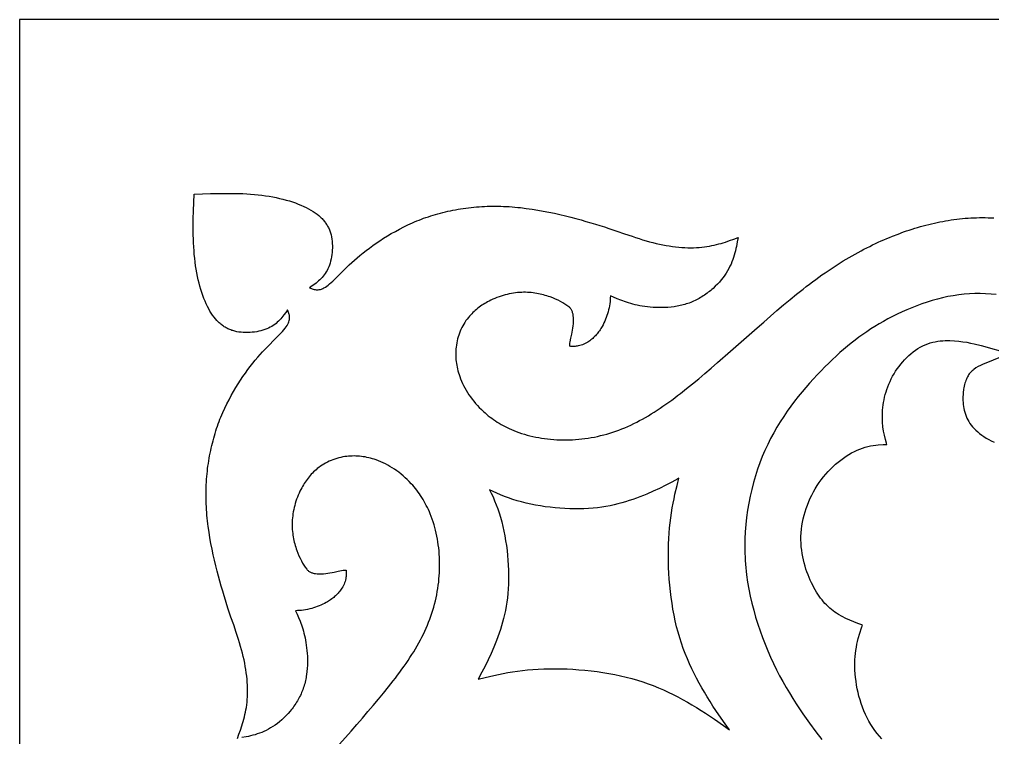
# Model space of a CAD drawing. Extents: x -312 to 312, y -312 to 312.
# Drawn here: x -312.5 to -57.8, y 124.7 to 312.5 of the extents above; entities that cross this region are included whole.
import ezdxf

# ---------------------------------------------------------------- set-up
doc = ezdxf.new("R2010")
doc.units = 0
doc.layers.add('IMPORT_-_DEPOSITPHOTOS_724', color=18, linetype='CONTINUOUS')
doc.layers.add('IMPORT_-_DESIGNS_FOR_TESSE', color=18, linetype='CONTINUOUS')

msp = doc.modelspace()

# ---------------------------------------------------------------- linework, layer by layer
at = {"layer": 'IMPORT_-_DEPOSITPHOTOS_724'}
msp.add_lwpolyline([(-312.5, -312.5), (312.5, -312.5), (312.5, 312.5), (-312.5, 312.5)], close=True, dxfattribs=at)
at = {"layer": 'IMPORT_-_DESIGNS_FOR_TESSE'}
for points in [[(-255.47, 124.45), (-255.06, 125.54), (-254.67, 126.64), (-254.29, 127.76), (-254.11, 128.32), (-253.94, 128.9), (-253.78, 129.48), (-253.62, 130.08), (-253.48, 130.69), (-253.34, 131.3), (-253.22, 131.94), (-253.11, 132.58), (-253.02, 133.24), (-252.94, 133.92), (-252.88, 134.62), (-252.84, 135.33), (-252.81, 136.07), (-252.8, 136.81), (-252.81, 137.58), (-252.84, 138.36), (-252.88, 139.15), (-252.95, 139.96), (-253.03, 140.77), (-253.13, 141.6), (-253.25, 142.44), (-253.39, 143.29), (-253.55, 144.14), (-253.73, 145), (-253.92, 145.87), (-254.14, 146.75), (-254.37, 147.63), (-254.62, 148.51), (-254.89, 149.41), (-255.18, 150.32), (-255.79, 152.19), (-256.44, 154.13), (-257.14, 156.16), (-257.85, 158.3), (-258.22, 159.42), (-258.58, 160.57), (-258.95, 161.76), (-259.31, 162.98), (-259.69, 164.24), (-260.07, 165.54), (-260.44, 166.88), (-260.8, 168.24), (-261.15, 169.63), (-261.48, 171.05), (-261.8, 172.48), (-262.11, 173.93), (-262.39, 175.4), (-262.65, 176.88), (-262.89, 178.36), (-263.1, 179.85), (-263.19, 180.6), (-263.28, 181.34), (-263.35, 182.09), (-263.42, 182.83), (-263.48, 183.57), (-263.54, 184.31), (-263.58, 185.05), (-263.62, 185.79), (-263.64, 186.51), (-263.66, 187.24), (-263.66, 187.96), (-263.66, 188.68), (-263.65, 189.39), (-263.63, 190.11), (-263.6, 190.82), (-263.56, 191.52), (-263.51, 192.23), (-263.46, 192.93), (-263.4, 193.62), (-263.33, 194.32), (-263.25, 195.01), (-263.16, 195.69), (-263.06, 196.37), (-262.96, 197.05), (-262.85, 197.73), (-262.73, 198.4), (-262.6, 199.06), (-262.46, 199.73), (-262.32, 200.39), (-262.17, 201.04), (-262.01, 201.69), (-261.84, 202.33), (-261.67, 202.97), (-261.49, 203.61), (-261.3, 204.24), (-261.11, 204.87), (-260.91, 205.49), (-260.7, 206.11), (-260.49, 206.72), (-260.26, 207.32), (-260.03, 207.92), (-259.79, 208.51), (-259.29, 209.68), (-258.77, 210.82), (-258.22, 211.95), (-257.66, 213.05), (-257.08, 214.13), (-256.49, 215.18), (-255.88, 216.2), (-255.27, 217.2), (-254.64, 218.18), (-254, 219.12), (-253.36, 220.03), (-252.72, 220.92), (-252.08, 221.77), (-251.43, 222.59), (-250.79, 223.38), (-250.15, 224.13), (-249.52, 224.85), (-248.9, 225.54), (-248.29, 226.19), (-247.1, 227.42), (-245.99, 228.54), (-244.98, 229.55), (-244.51, 230.03), (-244.08, 230.48), (-243.68, 230.91), (-243.31, 231.32), (-242.99, 231.72), (-242.7, 232.09), (-242.47, 232.45), (-242.27, 232.8), (-242.11, 233.13), (-241.99, 233.44), (-241.9, 233.75), (-241.84, 234.04), (-241.81, 234.32), (-241.8, 234.59), (-241.82, 234.86), (-241.85, 235.12), (-241.91, 235.37), (-241.97, 235.62), (-242.05, 235.86), (-242.14, 236.1), (-242.32, 236.57), (-242.8, 235.89), (-243.3, 235.21), (-243.56, 234.88), (-243.83, 234.55), (-244.11, 234.23), (-244.4, 233.92), (-244.7, 233.61), (-245.02, 233.31), (-245.35, 233.02), (-245.7, 232.75), (-246.07, 232.48), (-246.47, 232.23), (-246.88, 232), (-247.32, 231.78), (-247.78, 231.57), (-248.27, 231.39), (-248.78, 231.22), (-249.31, 231.07), (-249.86, 230.94), (-250.42, 230.83), (-250.99, 230.74), (-251.57, 230.68), (-252.16, 230.63), (-252.74, 230.61), (-253.33, 230.6), (-253.92, 230.63), (-254.5, 230.67), (-255.06, 230.74), (-255.62, 230.83), (-256.16, 230.95), (-256.7, 231.11), (-256.96, 231.19), (-257.22, 231.29), (-257.47, 231.39), (-257.72, 231.49), (-257.96, 231.61), (-258.2, 231.73), (-258.44, 231.85), (-258.67, 231.99), (-258.9, 232.13), (-259.13, 232.28), (-259.35, 232.43), (-259.57, 232.6), (-259.78, 232.77), (-260, 232.94), (-260.2, 233.13), (-260.41, 233.32), (-260.61, 233.52), (-260.81, 233.73), (-261.2, 234.16), (-261.58, 234.63), (-261.94, 235.13), (-262.3, 235.66), (-262.64, 236.23), (-262.98, 236.83), (-263.31, 237.46), (-263.62, 238.12), (-263.93, 238.82), (-264.22, 239.54), (-264.5, 240.29), (-264.77, 241.07), (-265.02, 241.87), (-265.26, 242.7), (-265.49, 243.55), (-265.7, 244.42), (-265.9, 245.31), (-266.08, 246.22), (-266.25, 247.15), (-266.4, 248.1), (-266.53, 249.06), (-266.64, 250.03), (-266.74, 251.02), (-266.82, 252.02), (-266.89, 253.03), (-266.94, 254.05), (-266.98, 255.08), (-267, 256.11), (-267.02, 257.16), (-267.02, 258.21), (-267.01, 259.27), (-267, 260.33), (-266.94, 262.47), (-266.86, 264.62), (-266.77, 266.77), (-264.62, 266.86), (-262.47, 266.94), (-260.33, 267), (-259.27, 267.01), (-258.21, 267.02), (-257.16, 267.02), (-256.11, 267), (-255.08, 266.98), (-254.05, 266.94), (-253.03, 266.89), (-252.02, 266.82), (-251.02, 266.74), (-250.03, 266.64), (-249.06, 266.53), (-248.1, 266.4), (-247.15, 266.25), (-246.22, 266.08), (-245.31, 265.9), (-244.42, 265.7), (-243.55, 265.49), (-242.7, 265.26), (-241.87, 265.02), (-241.07, 264.77), (-240.29, 264.5), (-239.54, 264.22), (-238.82, 263.93), (-238.12, 263.62), (-237.46, 263.31), (-236.83, 262.98), (-236.23, 262.64), (-235.66, 262.3), (-235.13, 261.94), (-234.63, 261.58), (-234.16, 261.2), (-233.73, 260.81), (-233.52, 260.61), (-233.32, 260.41), (-233.13, 260.2), (-232.94, 260), (-232.77, 259.78), (-232.6, 259.57), (-232.43, 259.35), (-232.28, 259.13), (-232.13, 258.9), (-231.99, 258.67), (-231.85, 258.44), (-231.73, 258.2), (-231.61, 257.96), (-231.49, 257.72), (-231.39, 257.47), (-231.29, 257.22), (-231.19, 256.96), (-231.11, 256.7), (-230.95, 256.16), (-230.83, 255.62), (-230.74, 255.06), (-230.67, 254.5), (-230.63, 253.92), (-230.6, 253.33), (-230.61, 252.74), (-230.63, 252.16), (-230.68, 251.57), (-230.74, 250.99), (-230.83, 250.42), (-230.94, 249.86), (-231.07, 249.31), (-231.22, 248.78), (-231.39, 248.27), (-231.57, 247.78), (-231.78, 247.32), (-232, 246.88), (-232.23, 246.47), (-232.48, 246.07), (-232.75, 245.7), (-233.02, 245.35), (-233.31, 245.02), (-233.61, 244.7), (-233.92, 244.4), (-234.23, 244.11), (-234.55, 243.83), (-234.88, 243.56), (-235.21, 243.3), (-235.89, 242.8), (-236.57, 242.32), (-236.1, 242.14), (-235.86, 242.05), (-235.62, 241.97), (-235.37, 241.91), (-235.12, 241.85), (-234.86, 241.82), (-234.59, 241.8), (-234.32, 241.81), (-234.04, 241.84), (-233.75, 241.9), (-233.44, 241.99), (-233.13, 242.11), (-232.8, 242.27), (-232.45, 242.47), (-232.09, 242.7), (-231.72, 242.99), (-231.32, 243.31), (-230.91, 243.68), (-230.48, 244.08), (-229.55, 244.98), (-228.54, 245.99), (-227.42, 247.1), (-226.82, 247.69), (-226.19, 248.29), (-225.54, 248.9), (-224.85, 249.52), (-224.13, 250.15), (-223.38, 250.79), (-222.59, 251.43), (-221.77, 252.08), (-220.92, 252.72), (-220.03, 253.36), (-219.12, 254), (-218.18, 254.64), (-217.2, 255.27), (-216.2, 255.88), (-215.18, 256.49), (-214.13, 257.08), (-213.05, 257.66), (-211.95, 258.22), (-210.82, 258.77), (-209.68, 259.29), (-209.1, 259.54), (-208.51, 259.79), (-207.92, 260.03), (-207.32, 260.26), (-206.72, 260.49), (-206.11, 260.7), (-205.49, 260.91), (-204.87, 261.11), (-204.24, 261.3), (-203.61, 261.49), (-202.97, 261.67), (-202.33, 261.84), (-201.69, 262.01), (-201.04, 262.17), (-200.39, 262.32), (-199.73, 262.46), (-199.06, 262.6), (-198.4, 262.73), (-197.73, 262.85), (-197.05, 262.96), (-196.37, 263.06), (-195.69, 263.16), (-195.01, 263.25), (-194.32, 263.33), (-193.62, 263.4), (-192.93, 263.46), (-192.23, 263.51), (-191.52, 263.56), (-190.82, 263.6), (-190.11, 263.63), (-189.39, 263.65), (-188.68, 263.66), (-187.96, 263.66), (-187.24, 263.66), (-186.51, 263.64), (-185.79, 263.62), (-185.05, 263.58), (-184.31, 263.54), (-183.57, 263.48), (-182.83, 263.42), (-182.09, 263.35), (-181.34, 263.28), (-179.85, 263.1), (-178.36, 262.89), (-176.88, 262.65), (-175.4, 262.39), (-173.93, 262.11), (-172.48, 261.8), (-171.05, 261.48), (-169.63, 261.15), (-168.24, 260.8), (-166.88, 260.44), (-165.54, 260.07), (-164.24, 259.69), (-162.98, 259.31), (-161.76, 258.95), (-160.57, 258.58), (-159.42, 258.22), (-158.3, 257.85), (-156.16, 257.14), (-154.13, 256.44), (-152.19, 255.79), (-151.25, 255.48), (-150.32, 255.18), (-149.41, 254.89), (-148.51, 254.62), (-147.63, 254.37), (-146.75, 254.14), (-145.87, 253.92), (-145, 253.73), (-144.14, 253.55), (-143.29, 253.39), (-142.44, 253.25), (-141.6, 253.13), (-140.77, 253.03), (-139.96, 252.95), (-139.15, 252.88), (-138.36, 252.84), (-137.58, 252.81), (-136.81, 252.8), (-136.07, 252.81), (-135.33, 252.84), (-134.62, 252.88), (-133.92, 252.94), (-133.24, 253.02), (-132.58, 253.11), (-131.94, 253.22), (-131.3, 253.34), (-130.69, 253.48), (-130.08, 253.62), (-129.48, 253.78), (-128.9, 253.94), (-128.32, 254.11), (-127.76, 254.29), (-126.64, 254.67), (-125.54, 255.06), (-124.45, 255.47), (-124.65, 254.31), (-124.75, 253.73), (-124.86, 253.15), (-124.98, 252.58), (-125.12, 252), (-125.27, 251.42), (-125.43, 250.85), (-125.61, 250.27), (-125.81, 249.69), (-126.03, 249.11), (-126.28, 248.53), (-126.55, 247.94), (-126.85, 247.36), (-127.18, 246.77), (-127.54, 246.18), (-127.94, 245.59), (-128.37, 245), (-128.83, 244.41), (-129.33, 243.83), (-129.85, 243.27), (-130.41, 242.71), (-130.99, 242.17), (-131.29, 241.9), (-131.59, 241.64), (-131.91, 241.39), (-132.22, 241.14), (-132.55, 240.89), (-132.88, 240.66), (-133.21, 240.42), (-133.55, 240.2), (-133.9, 239.98), (-134.25, 239.76), (-134.6, 239.56), (-134.96, 239.36), (-135.33, 239.17), (-135.69, 238.99), (-136.07, 238.81), (-136.44, 238.65), (-136.82, 238.49), (-137.2, 238.34), (-137.59, 238.21), (-137.98, 238.08), (-138.37, 237.96), (-138.77, 237.85), (-139.16, 237.75), (-139.56, 237.66), (-139.96, 237.57), (-140.37, 237.5), (-140.77, 237.43), (-141.17, 237.37), (-141.98, 237.27), (-142.78, 237.2), (-143.58, 237.15), (-144.37, 237.13), (-145.16, 237.14), (-145.93, 237.16), (-146.68, 237.2), (-147.43, 237.26), (-148.15, 237.34), (-148.85, 237.43), (-149.52, 237.53), (-150.17, 237.64), (-150.8, 237.76), (-151.4, 237.89), (-151.98, 238.04), (-152.54, 238.19), (-153.09, 238.35), (-153.61, 238.52), (-154.12, 238.69), (-154.62, 238.87), (-155.11, 239.06), (-156.05, 239.44), (-157.86, 240.24), (-157.87, 239.73), (-157.9, 239.21), (-157.95, 238.69), (-158.01, 238.16), (-158.1, 237.62), (-158.2, 237.09), (-158.32, 236.55), (-158.46, 236.02), (-158.61, 235.52), (-158.77, 235.03), (-158.94, 234.55), (-159.13, 234.07), (-159.33, 233.59), (-159.55, 233.12), (-159.78, 232.66), (-160.02, 232.22), (-160.19, 231.92), (-160.37, 231.63), (-160.55, 231.35), (-160.74, 231.07), (-160.94, 230.79), (-161.14, 230.53), (-161.35, 230.27), (-161.56, 230.02), (-161.78, 229.77), (-162, 229.54), (-162.23, 229.31), (-162.47, 229.09), (-162.71, 228.88), (-162.95, 228.67), (-163.21, 228.48), (-163.46, 228.3), (-163.78, 228.09), (-164.11, 227.9), (-164.45, 227.72), (-164.79, 227.56), (-165.14, 227.42), (-165.5, 227.3), (-165.87, 227.19), (-166.24, 227.11), (-166.51, 227.06), (-166.78, 227.02), (-167.06, 227), (-167.33, 226.98), (-167.61, 226.98), (-167.9, 226.98), (-168.19, 227), (-168.48, 227.03), (-168.49, 227.12), (-168.49, 227.22), (-168.46, 227.49), (-168.42, 227.81), (-168.35, 228.19), (-168.16, 229.1), (-167.94, 230.16), (-167.84, 230.69), (-167.75, 231.24), (-167.66, 231.8), (-167.59, 232.36), (-167.54, 232.93), (-167.5, 233.48), (-167.5, 234.03), (-167.5, 234.3), (-167.52, 234.56), (-167.56, 234.99), (-167.59, 235.2), (-167.63, 235.41), (-167.68, 235.61), (-167.73, 235.8), (-167.79, 235.99), (-167.86, 236.17), (-167.94, 236.34), (-168.02, 236.51), (-168.12, 236.67), (-168.22, 236.82), (-168.33, 236.96), (-168.45, 237.1), (-168.58, 237.22), (-168.73, 237.33), (-169.22, 237.69), (-169.76, 238.04), (-170.33, 238.39), (-170.93, 238.72), (-171.56, 239.05), (-172.22, 239.36), (-172.91, 239.65), (-173.62, 239.93), (-174.04, 240.07), (-174.46, 240.21), (-174.89, 240.34), (-175.33, 240.46), (-175.77, 240.58), (-176.22, 240.68), (-176.68, 240.78), (-177.14, 240.86), (-177.61, 240.94), (-178.09, 241), (-178.57, 241.05), (-179.06, 241.09), (-179.55, 241.12), (-180.04, 241.14), (-180.55, 241.14), (-181.05, 241.13), (-181.59, 241.1), (-182.13, 241.06), (-182.67, 241), (-183.21, 240.92), (-183.75, 240.83), (-184.3, 240.72), (-184.84, 240.6), (-185.39, 240.47), (-185.93, 240.31), (-186.47, 240.15), (-187, 239.97), (-187.53, 239.77), (-188.06, 239.56), (-188.58, 239.34), (-189.1, 239.1), (-189.6, 238.84), (-189.99, 238.64), (-190.38, 238.42), (-190.75, 238.2), (-191.13, 237.97), (-191.49, 237.73), (-191.85, 237.48), (-192.2, 237.22), (-192.55, 236.96), (-192.89, 236.68), (-193.22, 236.4), (-193.54, 236.12), (-193.85, 235.82), (-194.15, 235.52), (-194.45, 235.2), (-194.73, 234.88), (-195.01, 234.56), (-195.33, 234.14), (-195.64, 233.72), (-195.93, 233.28), (-196.21, 232.83), (-196.47, 232.37), (-196.72, 231.91), (-196.95, 231.43), (-197.16, 230.95), (-197.35, 230.46), (-197.53, 229.96), (-197.69, 229.45), (-197.83, 228.93), (-197.96, 228.41), (-198.06, 227.88), (-198.15, 227.35), (-198.22, 226.81), (-198.27, 226.35), (-198.3, 225.88), (-198.32, 225.41), (-198.33, 224.94), (-198.32, 224.46), (-198.29, 223.99), (-198.26, 223.51), (-198.21, 223.02), (-198.14, 222.54), (-198.06, 222.06), (-197.97, 221.57), (-197.86, 221.09), (-197.74, 220.6), (-197.6, 220.11), (-197.45, 219.63), (-197.28, 219.14), (-197.06, 218.53), (-196.81, 217.93), (-196.54, 217.32), (-196.25, 216.72), (-195.94, 216.12), (-195.61, 215.53), (-195.25, 214.94), (-194.87, 214.35), (-194.47, 213.78), (-194.05, 213.21), (-193.6, 212.64), (-193.14, 212.09), (-192.65, 211.54), (-192.15, 211.01), (-191.62, 210.48), (-191.07, 209.97), (-190.66, 209.59), (-190.23, 209.23), (-189.8, 208.87), (-189.35, 208.52), (-188.89, 208.18), (-188.42, 207.85), (-187.95, 207.52), (-187.46, 207.2), (-186.96, 206.89), (-186.45, 206.59), (-185.92, 206.3), (-185.39, 206.02), (-184.85, 205.75), (-184.3, 205.49), (-183.74, 205.23), (-183.16, 204.99), (-182.48, 204.72), (-181.78, 204.47), (-181.07, 204.23), (-180.36, 204), (-179.63, 203.8), (-178.89, 203.6), (-178.14, 203.43), (-177.38, 203.27), (-176.61, 203.12), (-175.84, 202.99), (-175.06, 202.88), (-174.27, 202.78), (-173.48, 202.7), (-172.68, 202.64), (-171.87, 202.59), (-171.06, 202.56), (-170.25, 202.54), (-169.43, 202.54), (-168.62, 202.56), (-167.8, 202.59), (-166.97, 202.64), (-166.15, 202.71), (-165.33, 202.79), (-164.5, 202.89), (-163.68, 203.01), (-162.86, 203.14), (-162.04, 203.29), (-161.22, 203.46), (-160.41, 203.64), (-159.6, 203.84), (-158.79, 204.06), (-157.99, 204.3), (-157.2, 204.55), (-156.4, 204.82), (-155.62, 205.11), (-154.83, 205.41), (-154.05, 205.73), (-153.27, 206.07), (-152.5, 206.42), (-151.73, 206.79), (-150.96, 207.18), (-150.2, 207.58), (-149.43, 207.99), (-148.67, 208.42), (-147.9, 208.87), (-147.14, 209.33), (-146.38, 209.81), (-145.62, 210.3), (-144.85, 210.8), (-144.09, 211.32), (-143.33, 211.85), (-142.56, 212.4), (-141.79, 212.96), (-141.02, 213.53), (-140.25, 214.11), (-139.47, 214.71), (-137.91, 215.94), (-136.33, 217.21), (-134.73, 218.53), (-133.1, 219.9), (-131.46, 221.3), (-129.79, 222.75), (-126.39, 225.72), (-122.95, 228.77), (-119.47, 231.84), (-117.73, 233.37), (-115.99, 234.88), (-114.25, 236.37), (-112.52, 237.83), (-110.81, 239.26), (-109.1, 240.65), (-107.41, 241.99), (-106.58, 242.63), (-105.74, 243.27), (-104.92, 243.89), (-104.1, 244.5), (-103.28, 245.09), (-102.47, 245.67), (-101.66, 246.23), (-100.86, 246.78), (-100.06, 247.32), (-99.26, 247.84), (-98.47, 248.35), (-97.68, 248.85), (-96.9, 249.33), (-96.12, 249.8), (-95.34, 250.26), (-94.57, 250.71), (-93.8, 251.14), (-93.03, 251.57), (-92.26, 251.98), (-91.5, 252.38), (-90.75, 252.77), (-89.99, 253.15), (-89.24, 253.52), (-88.49, 253.87), (-87.74, 254.22), (-87, 254.56), (-86.25, 254.89), (-85.51, 255.2), (-84.77, 255.51), (-84.04, 255.81), (-82.57, 256.38), (-81.11, 256.92), (-80.38, 257.18), (-79.64, 257.42), (-78.91, 257.66), (-78.18, 257.89), (-77.45, 258.11), (-76.72, 258.33), (-75.99, 258.53), (-75.26, 258.72), (-74.53, 258.91), (-73.8, 259.09), (-73.07, 259.26), (-72.34, 259.41), (-71.61, 259.56), (-70.88, 259.7), (-70.15, 259.83), (-69.42, 259.96), (-68.68, 260.07), (-67.95, 260.17), (-67.21, 260.26), (-66.48, 260.35), (-65.74, 260.42), (-65, 260.49), (-64.26, 260.54), (-63.51, 260.59), (-62.77, 260.62), (-62.02, 260.65), (-61.27, 260.66), (-60.52, 260.67), (-59.76, 260.66), (-59.01, 260.65), (-58.25, 260.62), (-57.48, 260.59)], [(-56.85, 240.55), (-58.24, 240.68), (-59.64, 240.77), (-61.05, 240.8), (-62.46, 240.79), (-63.88, 240.73), (-65.29, 240.62), (-66.7, 240.46), (-68.1, 240.25), (-69.5, 240), (-70.89, 239.7), (-72.27, 239.35), (-73.64, 238.97), (-74.99, 238.55), (-76.34, 238.1), (-77.67, 237.62), (-78.97, 237.1), (-80.26, 236.56), (-81.53, 235.99), (-82.78, 235.41), (-84, 234.8), (-85.2, 234.18), (-86.36, 233.54), (-87.5, 232.89), (-88.6, 232.22), (-89.68, 231.54), (-90.75, 230.84), (-91.79, 230.12), (-92.81, 229.39), (-93.82, 228.63), (-94.82, 227.85), (-95.81, 227.04), (-96.8, 226.21), (-97.78, 225.35), (-98.76, 224.47), (-99.74, 223.55), (-100.72, 222.61), (-101.71, 221.63), (-102.71, 220.62), (-103.7, 219.59), (-104.7, 218.51), (-105.7, 217.4), (-106.7, 216.26), (-107.69, 215.08), (-108.68, 213.87), (-109.66, 212.62), (-110.62, 211.34), (-111.56, 210.02), (-112.49, 208.67), (-113.39, 207.28), (-114.26, 205.85), (-115.1, 204.39), (-115.91, 202.89), (-116.68, 201.36), (-117.41, 199.79), (-118.09, 198.18), (-118.74, 196.53), (-119.34, 194.84), (-119.89, 193.12), (-120.4, 191.37), (-120.86, 189.59), (-121.27, 187.78), (-121.63, 185.96), (-121.94, 184.11), (-122.19, 182.25), (-122.39, 180.38), (-122.54, 178.51), (-122.63, 176.62), (-122.66, 174.73), (-122.65, 173.79), (-122.63, 172.85), (-122.6, 171.91), (-122.55, 170.97), (-122.48, 170.03), (-122.4, 169.09), (-122.31, 168.16), (-122.2, 167.23), (-121.93, 165.35), (-121.61, 163.49), (-121.24, 161.64), (-120.81, 159.79), (-120.34, 157.96), (-119.83, 156.15), (-119.27, 154.35), (-118.66, 152.57), (-118.03, 150.82), (-117.35, 149.08), (-116.65, 147.38), (-115.91, 145.7), (-115.15, 144.05), (-114.36, 142.43), (-113.55, 140.85), (-112.71, 139.31), (-111.86, 137.81), (-111, 136.34), (-110.13, 134.91), (-109.25, 133.53), (-108.37, 132.19), (-107.5, 130.9), (-106.63, 129.65), (-105.77, 128.45), (-104.1, 126.2), (-102.52, 124.15)], [(-86.83, 124.33), (-87.46, 125.01), (-88.06, 125.73), (-88.64, 126.49), (-89.2, 127.27), (-89.73, 128.09), (-90.22, 128.95), (-90.68, 129.83), (-91.12, 130.73), (-91.51, 131.65), (-91.88, 132.6), (-92.21, 133.55), (-92.52, 134.51), (-92.79, 135.49), (-93.03, 136.46), (-93.24, 137.44), (-93.42, 138.42), (-93.57, 139.39), (-93.7, 140.36), (-93.79, 141.31), (-93.85, 142.26), (-93.88, 143.18), (-93.88, 144.09), (-93.86, 144.97), (-93.8, 145.84), (-93.72, 146.68), (-93.61, 147.49), (-93.48, 148.29), (-93.33, 149.07), (-93.16, 149.83), (-92.97, 150.58), (-92.57, 152), (-92.12, 153.38), (-91.87, 154.08), (-92.04, 154.14), (-93.1, 154.53), (-94.14, 154.93), (-95.18, 155.36), (-96.2, 155.82), (-97.2, 156.33), (-98.16, 156.88), (-98.65, 157.19), (-99.12, 157.51), (-99.57, 157.84), (-100.02, 158.19), (-100.45, 158.56), (-100.87, 158.95), (-101.29, 159.35), (-101.69, 159.78), (-102.08, 160.22), (-102.46, 160.68), (-102.83, 161.16), (-103.19, 161.67), (-103.55, 162.19), (-103.89, 162.73), (-104.23, 163.29), (-104.57, 163.89), (-104.9, 164.52), (-105.22, 165.17), (-105.54, 165.84), (-105.84, 166.54), (-106.13, 167.26), (-106.4, 168), (-106.66, 168.76), (-106.9, 169.54), (-107.13, 170.34), (-107.33, 171.16), (-107.51, 171.99), (-107.66, 172.84), (-107.78, 173.71), (-107.88, 174.59), (-107.95, 175.48), (-107.98, 176.38), (-107.97, 177.3), (-107.92, 178.22), (-107.84, 179.14), (-107.72, 180.06), (-107.57, 180.98), (-107.38, 181.9), (-107.16, 182.81), (-106.9, 183.71), (-106.61, 184.61), (-106.29, 185.5), (-105.94, 186.38), (-105.56, 187.25), (-105.15, 188.1), (-104.71, 188.94), (-104.24, 189.76), (-103.74, 190.57), (-103.21, 191.36), (-102.66, 192.12), (-102.08, 192.86), (-101.48, 193.57), (-100.86, 194.26), (-100.22, 194.92), (-99.57, 195.55), (-98.9, 196.15), (-98.23, 196.73), (-97.54, 197.27), (-96.84, 197.78), (-96.13, 198.26), (-95.42, 198.71), (-94.71, 199.12), (-93.99, 199.5), (-93.28, 199.84), (-92.57, 200.14), (-91.86, 200.4), (-91.15, 200.63), (-90.46, 200.81), (-89.76, 200.97), (-89.08, 201.09), (-88.41, 201.19), (-87.73, 201.26), (-86.45, 201.34), (-85.54, 201.36), (-85.63, 201.65), (-85.89, 202.67), (-86.14, 203.73), (-86.35, 204.83), (-86.51, 205.97), (-86.62, 207.15), (-86.65, 207.78), (-86.66, 208.41), (-86.66, 209.05), (-86.64, 209.69), (-86.6, 210.35), (-86.54, 211.01), (-86.45, 211.67), (-86.35, 212.34), (-86.23, 213.02), (-86.08, 213.7), (-85.91, 214.38), (-85.71, 215.07), (-85.49, 215.75), (-85.25, 216.44), (-84.97, 217.12), (-84.67, 217.81), (-84.34, 218.49), (-83.98, 219.16), (-83.6, 219.82), (-83.2, 220.47), (-82.77, 221.11), (-82.31, 221.73), (-81.84, 222.34), (-81.35, 222.93), (-80.84, 223.5), (-80.31, 224.05), (-79.76, 224.58), (-79.19, 225.08), (-78.61, 225.55), (-78.01, 226), (-77.39, 226.41), (-76.75, 226.8), (-76.09, 227.13), (-75.44, 227.42), (-74.78, 227.67), (-74.12, 227.88), (-73.46, 228.06), (-72.81, 228.21), (-72.15, 228.32), (-71.51, 228.41), (-70.86, 228.47), (-70.23, 228.51), (-69.61, 228.53), (-68.98, 228.52), (-67.8, 228.47), (-66.65, 228.37), (-65.58, 228.22), (-64.56, 228.06), (-63.57, 227.86), (-62.61, 227.65), (-60.81, 227.2), (-53.44, 225.17), (-59.58, 222.64), (-60.29, 222.33), (-60.96, 222.02), (-61.59, 221.69), (-62.17, 221.35), (-62.71, 220.98), (-62.93, 220.81), (-63.16, 220.62), (-63.37, 220.42), (-63.56, 220.22), (-63.75, 220.01), (-63.92, 219.78), (-64.09, 219.54), (-64.25, 219.28), (-64.41, 219.01), (-64.55, 218.72), (-64.69, 218.41), (-64.82, 218.09), (-64.94, 217.74), (-65.05, 217.38), (-65.16, 217), (-65.25, 216.6), (-65.33, 216.19), (-65.4, 215.77), (-65.51, 214.82), (-65.54, 214.35), (-65.57, 213.85), (-65.57, 213.35), (-65.57, 212.84), (-65.54, 212.33), (-65.5, 211.81), (-65.43, 211.29), (-65.35, 210.78), (-65.24, 210.27), (-65.11, 209.76), (-64.95, 209.25), (-64.77, 208.75), (-64.56, 208.26), (-64.33, 207.78), (-64.06, 207.31), (-63.77, 206.85), (-63.43, 206.39), (-63.06, 205.93), (-62.66, 205.48), (-62.21, 205.04), (-61.73, 204.61), (-61.22, 204.18), (-60.67, 203.77), (-60.09, 203.38), (-59.48, 203), (-58.83, 202.63), (-58.16, 202.29), (-57.45, 201.96)], [(-228.77, 122.95), (-225.72, 126.39), (-224.22, 128.1), (-222.75, 129.79), (-221.3, 131.46), (-219.9, 133.1), (-218.53, 134.73), (-217.21, 136.33), (-215.94, 137.91), (-214.71, 139.47), (-214.11, 140.25), (-213.53, 141.02), (-212.96, 141.79), (-212.4, 142.56), (-211.85, 143.33), (-211.32, 144.09), (-210.8, 144.85), (-210.3, 145.62), (-209.81, 146.38), (-209.33, 147.14), (-208.87, 147.9), (-208.42, 148.67), (-207.99, 149.43), (-207.58, 150.2), (-207.18, 150.96), (-206.79, 151.73), (-206.42, 152.5), (-206.07, 153.27), (-205.73, 154.05), (-205.41, 154.83), (-205.11, 155.62), (-204.82, 156.4), (-204.55, 157.2), (-204.3, 157.99), (-204.06, 158.79), (-203.84, 159.6), (-203.64, 160.41), (-203.46, 161.22), (-203.29, 162.04), (-203.14, 162.86), (-203.01, 163.68), (-202.89, 164.5), (-202.79, 165.33), (-202.71, 166.15), (-202.64, 166.97), (-202.59, 167.8), (-202.56, 168.62), (-202.54, 169.43), (-202.54, 170.25), (-202.56, 171.06), (-202.59, 171.87), (-202.64, 172.68), (-202.7, 173.48), (-202.78, 174.27), (-202.88, 175.06), (-202.99, 175.84), (-203.12, 176.61), (-203.27, 177.38), (-203.43, 178.14), (-203.6, 178.89), (-203.8, 179.63), (-204, 180.36), (-204.23, 181.07), (-204.47, 181.78), (-204.72, 182.48), (-204.99, 183.16), (-205.23, 183.74), (-205.49, 184.3), (-205.75, 184.85), (-206.02, 185.39), (-206.3, 185.92), (-206.59, 186.45), (-206.89, 186.96), (-207.2, 187.46), (-207.52, 187.95), (-207.85, 188.42), (-208.18, 188.89), (-208.52, 189.35), (-208.87, 189.8), (-209.23, 190.23), (-209.59, 190.66), (-209.97, 191.07), (-210.48, 191.62), (-211.01, 192.15), (-211.54, 192.65), (-212.09, 193.14), (-212.64, 193.6), (-213.21, 194.05), (-213.78, 194.47), (-214.35, 194.87), (-214.94, 195.25), (-215.53, 195.61), (-216.12, 195.94), (-216.72, 196.25), (-217.32, 196.54), (-217.93, 196.81), (-218.53, 197.06), (-219.14, 197.28), (-219.63, 197.45), (-220.11, 197.6), (-220.6, 197.74), (-221.09, 197.86), (-221.57, 197.97), (-222.06, 198.06), (-222.54, 198.14), (-223.02, 198.21), (-223.51, 198.26), (-223.99, 198.29), (-224.46, 198.32), (-224.94, 198.33), (-225.41, 198.32), (-225.88, 198.3), (-226.35, 198.27), (-226.81, 198.22), (-227.35, 198.15), (-227.88, 198.06), (-228.41, 197.96), (-228.93, 197.83), (-229.45, 197.69), (-229.96, 197.53), (-230.46, 197.35), (-230.95, 197.16), (-231.43, 196.95), (-231.91, 196.72), (-232.37, 196.47), (-232.83, 196.21), (-233.28, 195.93), (-233.72, 195.64), (-234.14, 195.33), (-234.56, 195.01), (-234.88, 194.73), (-235.2, 194.45), (-235.52, 194.15), (-235.82, 193.85), (-236.12, 193.54), (-236.4, 193.22), (-236.68, 192.89), (-236.96, 192.55), (-237.22, 192.2), (-237.48, 191.85), (-237.73, 191.49), (-237.97, 191.13), (-238.2, 190.75), (-238.42, 190.38), (-238.64, 189.99), (-238.84, 189.6), (-239.1, 189.1), (-239.34, 188.58), (-239.56, 188.06), (-239.77, 187.53), (-239.97, 187), (-240.15, 186.47), (-240.31, 185.93), (-240.47, 185.39), (-240.6, 184.84), (-240.72, 184.3), (-240.83, 183.75), (-240.92, 183.21), (-241, 182.67), (-241.06, 182.13), (-241.1, 181.59), (-241.13, 181.05), (-241.14, 180.55), (-241.14, 180.04), (-241.12, 179.55), (-241.09, 179.06), (-241.05, 178.57), (-241, 178.09), (-240.94, 177.61), (-240.86, 177.14), (-240.78, 176.68), (-240.68, 176.22), (-240.58, 175.77), (-240.46, 175.33), (-240.34, 174.89), (-240.21, 174.46), (-240.07, 174.04), (-239.93, 173.62), (-239.65, 172.91), (-239.36, 172.22), (-239.05, 171.56), (-238.72, 170.93), (-238.39, 170.33), (-238.04, 169.76), (-237.69, 169.22), (-237.33, 168.73), (-237.22, 168.58), (-237.1, 168.45), (-236.96, 168.33), (-236.82, 168.22), (-236.67, 168.12), (-236.51, 168.02), (-236.34, 167.94), (-236.17, 167.86), (-235.99, 167.79), (-235.8, 167.73), (-235.61, 167.68), (-235.41, 167.63), (-234.99, 167.56), (-234.56, 167.52), (-234.3, 167.5), (-234.03, 167.5), (-233.48, 167.5), (-232.93, 167.54), (-232.36, 167.59), (-231.8, 167.66), (-231.24, 167.75), (-230.69, 167.84), (-230.16, 167.94), (-229.1, 168.16), (-228.19, 168.35), (-227.81, 168.42), (-227.49, 168.46), (-227.22, 168.49), (-227.12, 168.49), (-227.03, 168.48), (-227, 168.19), (-226.98, 167.9), (-226.98, 167.61), (-226.98, 167.33), (-227, 167.06), (-227.02, 166.78), (-227.06, 166.51), (-227.11, 166.24), (-227.19, 165.87), (-227.3, 165.5), (-227.42, 165.14), (-227.56, 164.79), (-227.72, 164.45), (-227.9, 164.11), (-228.09, 163.78), (-228.3, 163.46), (-228.48, 163.21), (-228.67, 162.95), (-228.88, 162.71), (-229.09, 162.47), (-229.31, 162.23), (-229.54, 162), (-229.77, 161.78), (-230.02, 161.56), (-230.27, 161.35), (-230.53, 161.14), (-230.79, 160.94), (-231.07, 160.74), (-231.35, 160.55), (-231.63, 160.37), (-231.92, 160.19), (-232.22, 160.02), (-232.66, 159.78), (-233.12, 159.55), (-233.59, 159.33), (-234.07, 159.13), (-234.55, 158.94), (-235.03, 158.77), (-235.52, 158.61), (-236.02, 158.46), (-236.55, 158.32), (-237.09, 158.2), (-237.62, 158.1), (-238.16, 158.01), (-238.69, 157.95), (-239.21, 157.9), (-239.73, 157.87), (-240.24, 157.86), (-239.84, 156.96), (-239.44, 156.05), (-239.06, 155.11), (-238.87, 154.62), (-238.69, 154.12), (-238.52, 153.61), (-238.35, 153.09), (-238.19, 152.54), (-238.04, 151.98), (-237.89, 151.4), (-237.76, 150.8), (-237.64, 150.17), (-237.53, 149.52), (-237.43, 148.85), (-237.34, 148.15), (-237.26, 147.43), (-237.2, 146.68), (-237.16, 145.93), (-237.14, 145.16), (-237.13, 144.37), (-237.15, 143.58), (-237.2, 142.78), (-237.27, 141.98), (-237.37, 141.17), (-237.43, 140.77), (-237.5, 140.37), (-237.57, 139.96), (-237.66, 139.56), (-237.75, 139.16), (-237.85, 138.77), (-237.96, 138.37), (-238.08, 137.98), (-238.21, 137.59), (-238.34, 137.2), (-238.49, 136.82), (-238.65, 136.44), (-238.81, 136.07), (-238.99, 135.69), (-239.17, 135.33), (-239.36, 134.96), (-239.56, 134.6), (-239.76, 134.25), (-239.98, 133.9), (-240.2, 133.55), (-240.42, 133.21), (-240.66, 132.88), (-240.89, 132.55), (-241.14, 132.22), (-241.39, 131.91), (-241.64, 131.59), (-242.17, 130.99), (-242.71, 130.41), (-243.27, 129.85), (-243.83, 129.33), (-244.41, 128.83), (-245, 128.37), (-245.59, 127.94), (-246.18, 127.54), (-246.77, 127.18), (-247.36, 126.85), (-247.94, 126.55), (-248.53, 126.28), (-249.11, 126.03), (-249.69, 125.81), (-250.27, 125.61), (-250.85, 125.43), (-251.42, 125.27), (-252, 125.12), (-252.58, 124.98), (-253.15, 124.86), (-254.31, 124.65)]]:
    msp.add_lwpolyline(points, dxfattribs=at)
msp.add_lwpolyline([(-192.49, 139.91), (-190.62, 140.4), (-189.48, 140.68), (-188.33, 140.95), (-187.15, 141.2), (-185.95, 141.44), (-184.72, 141.66), (-183.47, 141.87), (-182.18, 142.05), (-180.86, 142.21), (-179.51, 142.35), (-178.13, 142.46), (-176.72, 142.56), (-175.27, 142.62), (-173.78, 142.66), (-172.27, 142.67), (-170.74, 142.66), (-169.2, 142.61), (-167.64, 142.54), (-166.07, 142.43), (-164.5, 142.3), (-162.92, 142.14), (-161.35, 141.94), (-159.79, 141.72), (-158.24, 141.47), (-156.7, 141.18), (-155.18, 140.86), (-153.69, 140.51), (-152.22, 140.12), (-150.78, 139.7), (-149.37, 139.25), (-147.98, 138.77), (-146.62, 138.25), (-145.29, 137.71), (-143.98, 137.14), (-142.69, 136.55), (-141.42, 135.93), (-140.17, 135.29), (-138.94, 134.62), (-137.71, 133.94), (-136.51, 133.24), (-135.31, 132.52), (-134.12, 131.78), (-132.92, 131.02), (-130.57, 129.45), (-128.25, 127.82), (-126.71, 126.71), (-127.82, 128.25), (-129.44, 130.58), (-130.24, 131.75), (-131.02, 132.93), (-131.77, 134.12), (-132.51, 135.31), (-133.23, 136.51), (-133.94, 137.72), (-134.62, 138.94), (-135.28, 140.17), (-135.93, 141.42), (-136.55, 142.69), (-137.14, 143.98), (-137.71, 145.29), (-138.25, 146.62), (-138.77, 147.98), (-139.25, 149.36), (-139.7, 150.77), (-140.12, 152.21), (-140.51, 153.68), (-140.86, 155.18), (-141.18, 156.7), (-141.47, 158.23), (-141.72, 159.79), (-141.95, 161.35), (-142.14, 162.92), (-142.3, 164.5), (-142.44, 166.07), (-142.54, 167.64), (-142.61, 169.2), (-142.66, 170.74), (-142.68, 172.27), (-142.67, 173.78), (-142.63, 175.26), (-142.56, 176.72), (-142.46, 178.13), (-142.35, 179.51), (-142.21, 180.86), (-142.05, 182.18), (-141.87, 183.47), (-141.67, 184.72), (-141.44, 185.95), (-141.2, 187.15), (-140.95, 188.33), (-140.4, 190.62), (-139.91, 192.48), (-140.22, 192.31), (-141.78, 191.48), (-143.36, 190.66), (-144.98, 189.86), (-146.64, 189.08), (-148.34, 188.34), (-149.22, 187.98), (-150.11, 187.62), (-151.02, 187.28), (-151.95, 186.95), (-152.9, 186.64), (-153.86, 186.34), (-154.85, 186.05), (-155.86, 185.79), (-156.89, 185.55), (-157.95, 185.32), (-159.02, 185.12), (-160.12, 184.95), (-161.25, 184.8), (-162.39, 184.68), (-163.57, 184.58), (-164.77, 184.52), (-165.99, 184.48), (-167.24, 184.48), (-168.5, 184.51), (-169.77, 184.56), (-171.05, 184.65), (-172.33, 184.76), (-173.62, 184.9), (-174.9, 185.06), (-176.17, 185.26), (-177.43, 185.48), (-178.68, 185.73), (-179.9, 186), (-181.1, 186.3), (-182.28, 186.62), (-183.42, 186.97), (-184.52, 187.34), (-185.58, 187.73), (-186.61, 188.14), (-187.6, 188.57), (-188.56, 189.02), (-189.45, 189.47), (-189.5, 189.5), (-189.02, 188.56), (-188.57, 187.6), (-188.14, 186.61), (-187.73, 185.58), (-187.34, 184.52), (-186.97, 183.42), (-186.62, 182.28), (-186.3, 181.1), (-186, 179.9), (-185.73, 178.68), (-185.48, 177.43), (-185.26, 176.17), (-185.07, 174.9), (-184.9, 173.62), (-184.76, 172.33), (-184.65, 171.05), (-184.56, 169.77), (-184.51, 168.49), (-184.48, 167.23), (-184.49, 165.99), (-184.52, 164.77), (-184.58, 163.57), (-184.68, 162.39), (-184.8, 161.24), (-184.95, 160.12), (-185.13, 159.02), (-185.33, 157.94), (-185.55, 156.89), (-185.79, 155.86), (-186.06, 154.85), (-186.34, 153.86), (-186.64, 152.9), (-186.95, 151.95), (-187.28, 151.02), (-187.63, 150.1), (-188.34, 148.34), (-189.09, 146.63), (-189.86, 144.97), (-190.66, 143.36), (-191.48, 141.77)], close=True, dxfattribs=at)

doc.saveas('drawing.dxf')
